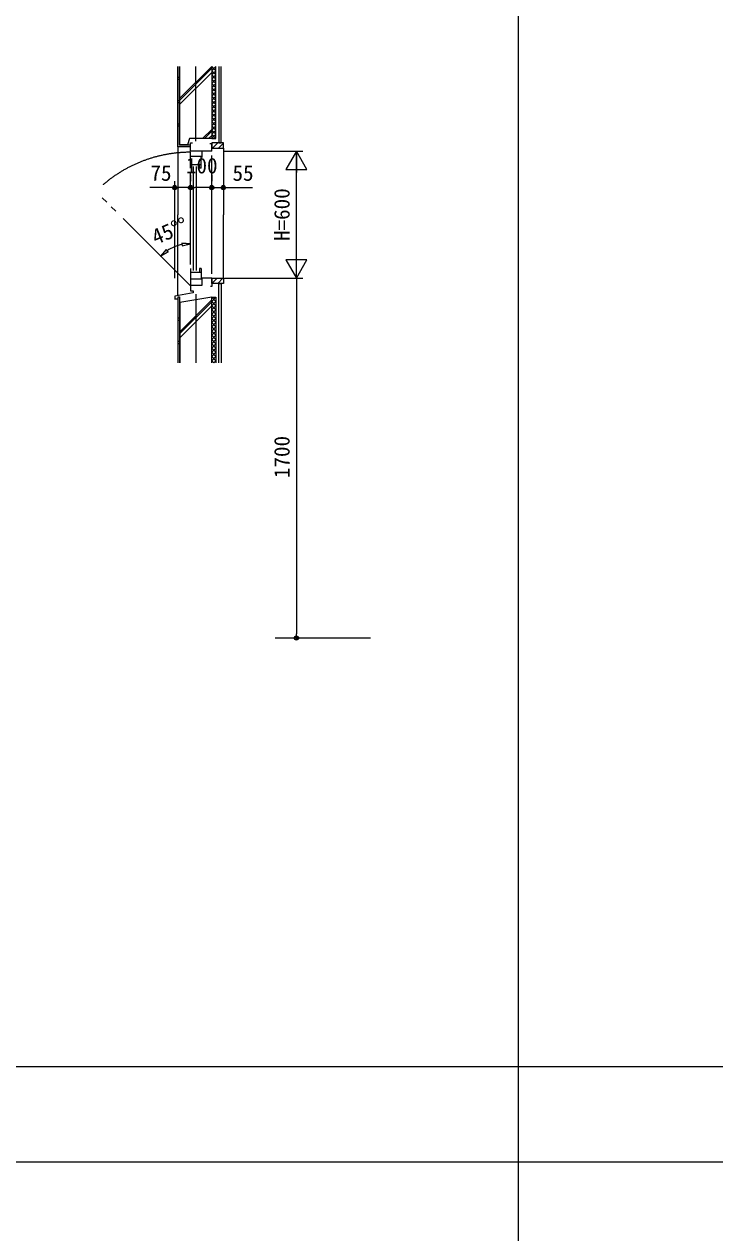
# Model space of a CAD drawing. Units: millimetres, scale not verified. Extents: x -14862 to 13831, y -10512 to 9500.
# Drawn here: x -5786 to -2523, y -4786 to 925 of the extents above; entities that cross this region are included whole.
import ezdxf
from ezdxf.enums import TextEntityAlignment as Align

# ---------------------------------------------------------------- set-up
doc = ezdxf.new("R2010")
doc.units = ezdxf.units.MM
doc.header["$LTSCALE"] = 50
doc.linetypes.add('CHAIN2', pattern=[12, 9, -1, 1, -1])
doc.linetypes.add('DOUBLE_CHAIN2', pattern=[12.8, 9, -1, 0.6, -0.6, 0.6, -1])
for name, color, linetype, lineweight in [('0-2_YKK_ZWAK', 7, 'Continuous', 9), ('0-3_YKK_11', 2, 'Continuous', 9), ('0-4_YKK_12', 7, 'Continuous', 9), ('0-8_YKK_A1', 4, 'Continuous', 9)]:
    doc.layers.add(name, color=color, linetype=linetype, lineweight=lineweight)
doc.styles.add('ＭＳ ゴシック', font='')
doc.styles.get('ＭＳ ゴシック').set_extended_font_data('MS Gothic')

msp = doc.modelspace()

# ---------------------------------------------------------------- linework, layer by layer
at = {"layer": '0-2_YKK_ZWAK'}
for p, q in [((-3450, -10500), (-3450, 9000)), ((-14850, -4000), (13650, -4000)), ((-14850, -4450), (13650, -4450))]:
    msp.add_line(p, q, dxfattribs=at)
at = {"layer": '0-3_YKK_11'}
for p, q in [((-4840, 325), (-4470, 325)), ((-4500, 325), (-4500, 225)), ((-4500, -274), (-4500, 324)), ((-4845, 280), (-4845, 123)), ((-4550, 238.4), (-4450, 238.4)), ((-5075, -275), (-5075, 183)), ((-5000, 213), (-5000, 183)), ((-5000, 203), (-5000, 183)), ((-4900, 213), (-4900, 183)), ((-4900, 203), (-4900, 183)), ((-5075, 153), (-5192.71, 153)), ((-5075, 153), (-5055, 153)), ((-5020, 153), (-5055, 153)), ((-5000, 153), (-5020, 153)), ((-5000, 153), (-4980, 153)), ((-4920, 153), (-4940, 153)), ((-4900, 153), (-4920, 153)), ((-4900, 153), (-4845, 153)), ((-4845, 153), (-4825, 153)), ((-4825, 153), (-4707.29, 153)), ((-5040.47, -109.37), (-5000, -112)), ((-5039.13, -122.63), (-5000, -112)), ((-5114.67, -140.1), (-5141.42, -170.58)), ((-5106.23, -150.43), (-5141.42, -170.58)), ((-4550, -188.4), (-4500, -275)), ((-4450, -188.4), (-4550, -188.4)), ((-4500, -275), (-4500, -175)), ((-4500, -275), (-4450, -188.4)), ((-4840, -275), (-4470, -275)), ((-4500, -275), (-4500, -295)), ((-4500, -295), (-4500, -1955)), ((-4500, -1975), (-4500, -1955))]:
    msp.add_line(p, q, dxfattribs=at)
at = {"layer": '0-3_YKK_11', "linetype": 'CHAIN2'}
msp.add_line((-4600, -1975), (-4100, -1975), dxfattribs=at)
at = {"layer": '0-3_YKK_11'}
for points in [[(-4450, 238.4), (-4500, 325), (-4550, 238.4)], [(-4900, 153), (-4920, 153), (-4980, 153)]]:
    msp.add_lwpolyline(points, dxfattribs=at)
for points in [[(-5040.47, -109.37), (-5039.13, -122.63), (-5000, -112)], [(-5106.23, -150.43), (-5114.67, -140.1), (-5141.42, -170.58)]]:
    msp.add_lwpolyline(points, close=True, dxfattribs=at)
for centre, radius in [((-5075, 153), 10), ((-5075, 153), 6.5), ((-5000, 153), 10), ((-5000, 153), 10), ((-5000, 153), 6.5), ((-5000, 153), 6.5), ((-4900, 153), 10), ((-4900, 153), 10), ((-4900, 153), 6.5), ((-4900, 153), 6.5), ((-4845, 153), 10), ((-4845, 153), 6.5), ((-4500, -1975), 10), ((-4500, -1975), 6.5)]:
    msp.add_circle(centre, radius, dxfattribs=at)
msp.add_arc((-5000, -312), 200, 101.47833, 123.52165, dxfattribs=at)
at = {"layer": '0-4_YKK_12'}
for p, q in [((-5060, 345), (-5060, 725)), ((-5052, 353), (-5052, 725)), ((-5050, 575), (-4900, 725)), ((-5050, 355), (-5050, 725)), ((-5050, 566.52), (-4900, 716.51)), ((-5050, 546.72), (-4900, 696.72)), ((-4900, 725), (-4900, 385)), ((-4900, 705), (-4880, 725)), ((-4880, 685), (-4900, 705)), ((-4880, 385), (-4880, 725)), ((-4867, 725), (-4867, 365)), ((-4855, 365), (-4855, 725)), ((-5060, 675), (-5052, 675)), ((-5060, 665), (-5052, 665)), ((-4900, 665), (-4880, 685)), ((-4880, 665), (-4900, 685)), ((-4900, 645), (-4880, 665)), ((-4880, 645), (-4900, 665)), ((-4900, 625), (-4880, 645)), ((-4880, 625), (-4900, 645)), ((-4900, 605), (-4880, 625)), ((-4880, 605), (-4900, 625)), ((-4900, 585), (-4880, 605)), ((-4880, 585), (-4900, 605)), ((-4900, 565), (-4880, 585)), ((-4880, 565), (-4900, 585)), ((-5060, 565), (-5052, 565)), ((-5060, 555), (-5052, 555)), ((-4900, 545), (-4880, 565)), ((-4880, 545), (-4900, 565)), ((-4900, 525), (-4880, 545)), ((-4880, 525), (-4900, 545)), ((-4900, 505), (-4880, 525)), ((-4880, 505), (-4900, 525)), ((-4900, 485), (-4880, 505)), ((-4880, 485), (-4900, 505)), ((-4900, 465), (-4880, 485)), ((-4880, 465), (-4900, 485)), ((-4900, 445), (-4880, 465)), ((-4880, 445), (-4900, 465)), ((-5060, 455), (-5052, 455)), ((-5060, 445), (-5052, 445)), ((-4943.02, 385), (-4900, 428.02)), ((-4934.53, 385), (-4900, 419.53)), ((-4900, 425), (-4880, 445)), ((-4880, 425), (-4900, 445)), ((-4900, 405), (-4880, 425)), ((-4880, 405), (-4900, 425)), ((-4900, 385), (-4880, 405)), ((-4880, 385), (-4900, 405)), ((-5060, 345), (-5060, 25)), ((-5000, 345), (-5060, 345)), ((-5000, 353), (-5052, 353)), ((-5015, 355), (-5050, 355)), ((-5005, 385), (-5015, 355)), ((-4900, 385), (-5005, 385)), ((-5000, 345), (-5000, 353)), ((-4914.73, 385), (-4900, 399.73)), ((-4900, 385), (-4880, 385)), ((-4900, 365), (-4900, 340)), ((-4845, 365), (-4900, 365)), ((-4871.72, 365), (-4896.72, 340)), ((-4845, 363.43), (-4868.43, 340)), ((-4867, 365), (-4855, 365)), ((-4845, 340), (-4845, 365)), ((-4900, 340), (-4845, 340)), ((-4845, 340), (-4845, 25)), ((-5060, -357.69), (-5060, 25)), ((-4845, -275), (-4845, 25)), ((-4900, -300), (-4875, -275)), ((-4900, -300), (-4900, -275)), ((-4900, -275), (-4845, -275)), ((-4871.72, -300), (-4846.72, -275)), ((-4845, -275), (-4845, -300)), ((-4987, -335), (-4987, -345)), ((-4845, -300), (-4900, -300)), ((-4867, -675), (-4867, -300)), ((-4867, -300), (-4855, -300)), ((-4855, -300), (-4855, -675)), ((-4987, -345), (-5075, -360.3)), ((-5075, -360.3), (-5075, -375.3)), ((-5075, -373.3), (-5060, -373.3)), ((-5060, -363), (-5060, -675)), ((-5060, -363), (-5052, -363)), ((-5052, -363), (-5052, -675)), ((-4900, -365), (-5050, -390)), ((-4900, -378.01), (-5050, -528.01)), ((-4900, -386.5), (-5050, -536.5)), ((-5050, -390), (-5050, -675)), ((-4900, -675), (-4900, -365)), ((-4900, -365), (-4880, -385)), ((-4880, -365), (-4900, -385)), ((-4900, -365), (-4880, -365)), ((-4900, -385), (-4880, -405)), ((-4880, -385), (-4900, -405)), ((-4880, -365), (-4880, -675)), ((-4900, -406.3), (-5050, -556.3)), ((-4900, -405), (-4880, -425)), ((-4880, -405), (-4900, -425)), ((-4900, -425), (-4880, -445)), ((-4880, -425), (-4900, -445)), ((-4900, -445), (-4880, -465)), ((-4880, -445), (-4900, -465)), ((-5060, -463), (-5052, -463)), ((-5060, -473), (-5052, -473)), ((-4900, -465), (-4880, -485)), ((-4880, -465), (-4900, -485)), ((-4900, -485), (-4880, -505)), ((-4880, -485), (-4900, -505)), ((-4900, -505), (-4880, -525)), ((-4880, -505), (-4900, -525)), ((-4900, -525), (-4880, -545)), ((-4880, -525), (-4900, -545)), ((-4900, -545), (-4880, -565)), ((-4880, -545), (-4900, -565)), ((-4900, -565), (-4880, -585)), ((-4880, -565), (-4900, -585)), ((-5060, -573), (-5052, -573)), ((-5060, -583), (-5052, -583)), ((-4900, -585), (-4880, -605)), ((-4880, -585), (-4900, -605)), ((-4900, -605), (-4880, -625)), ((-4880, -605), (-4900, -625)), ((-4900, -625), (-4880, -645)), ((-4880, -625), (-4900, -645)), ((-4900, -645), (-4880, -665)), ((-4880, -645), (-4900, -665)), ((-4900, -665), (-4890, -675)), ((-4880, -665), (-4890, -675))]:
    msp.add_line(p, q, dxfattribs=at)
at = {"layer": '0-4_YKK_12', "linetype": 'CHAIN2'}
for p, q in [((-4975, 372.5), (-4975, 725)), ((-4975, -350), (-4975, -675))]:
    msp.add_line(p, q, dxfattribs=at)
at = {"layer": '0-4_YKK_12'}
msp.add_lwpolyline([(-4900, 685), (-4880, 705), (-4900, 725)], dxfattribs=at)
at = {"layer": '0-8_YKK_A1'}
for p, q in [((-5000, 365), (-4991, 365)), ((-5000, 325), (-5000, 365)), ((-4900, 360), (-4909, 360)), ((-4900, 325), (-4900, 360)), ((-4900, 325), (-5000, 325)), ((-5000, 245), (-5000, 320)), ((-4950, 300), (-5000, 300)), ((-4950, 245), (-4950, 300)), ((-4946, 325), (-4946, 295)), ((-4900, -255), (-4900, 305)), ((-4950, 261), (-5000, 261)), ((-4986, -238), (-4986, 253)), ((-4972, -238), (-4972, 253)), ((-4958, 245), (-4958, 261)), ((-4950, 245), (-4958, 245)), ((-5000, -210), (-5000, 225)), ((-5000, -230), (-5000, -312)), ((-5000, -246), (-4950, -246)), ((-4950, -280), (-5000, -280)), ((-4958, -230), (-4958, -246)), ((-4950, -230), (-4958, -230)), ((-4950, -230), (-4950, -280)), ((-4946, -275), (-4946, -310)), ((-4900, -275), (-4946, -275)), ((-4900, -275), (-4900, -315)), ((-4973, -310), (-5000, -310)), ((-4946, -310), (-5000, -310)), ((-5000, -310), (-5000, -335)), ((-5000, -335), (-4987, -335)), ((-4987, -335), (-4987, -345)), ((-4900, -315), (-4906, -315))]:
    msp.add_line(p, q, dxfattribs=at)
at = {"layer": '0-8_YKK_A1', "linetype": 'DOUBLE_CHAIN2'}
msp.add_line((-5000, -312), (-5446.89, 134.89), dxfattribs=at)
msp.add_arc((-5000, -312), 632, 90, 135, dxfattribs=at)

# ---------------------------------------------------------------- texts
at = {"layer": '0-3_YKK_11', "color": 4, "style": 'ＭＳ ゴシック'}
for s, p in [('100', (-5022, 198)), ('75', (-5189.57, 163)), ('55', (-4801.86, 163))]:
    msp.add_text(s, height=73.31, dxfattribs=at).set_placement(p, align=Align.BOTTOM_LEFT)
for s, rotation, p in [('H=600', 90, (-4510, -99.57)), ('45%%d%%d', 22.5, (-5156.2, -138.57)), ('1700', 90, (-4510, -1219.86))]:
    msp.add_text(s, height=73.31, rotation=rotation, dxfattribs=at).set_placement(p, align=Align.BOTTOM_LEFT)

doc.saveas('drawing.dxf')
